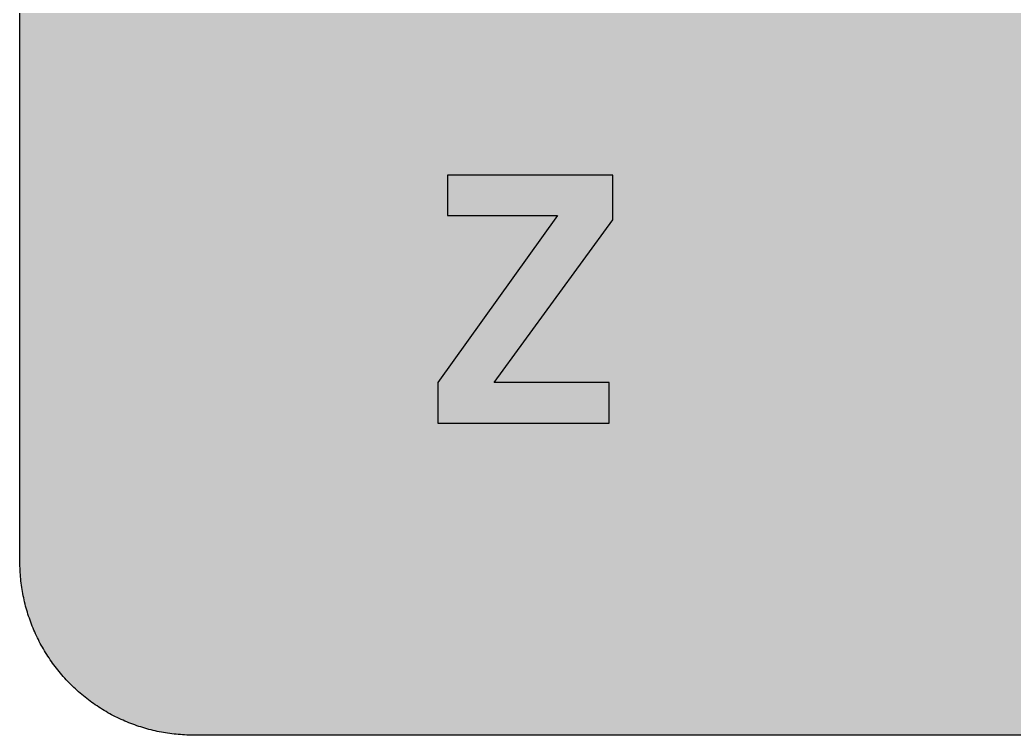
# Model space of a CAD drawing. Header units: millimetres. Extents: x 0 to 212, y 0 to 116.
# Drawn here: x 0.1 to 81, y 0.1 to 58.3 of the extents above; entities that cross this region are included whole.
import ezdxf

# ---------------------------------------------------------------- set-up
doc = ezdxf.new("R2010")
doc.units = ezdxf.units.MM

msp = doc.modelspace()

# ---------------------------------------------------------------- hatches: boundary and pattern name
for color, points in [(254, [(14.1633, 0.0536), (13.9878, 0.0533), (13.8125, 0.0559), (13.6373, 0.061), (13.462, 0.0686), (13.2893, 0.0787), (13.114, 0.0914), (12.9413, 0.1041), (12.7686, 0.1219), (12.5959, 0.1397), (12.4231, 0.16), (12.2504, 0.1829), (12.0777, 0.2057), (11.9075, 0.2337), (11.7373, 0.2616), (11.5672, 0.2921), (11.397, 0.3251), (11.2268, 0.3607), (11.0592, 0.3988), (10.8915, 0.4369), (10.7239, 0.4775), (10.5562, 0.5207), (10.3886, 0.5664), (10.2235, 0.6121), (10.0584, 0.6629), (9.8933, 0.7137), (9.7307, 0.7671), (9.5682, 0.8204), (9.4056, 0.8788), (9.2431, 0.9373), (9.083, 0.9982), (8.923, 1.0617), (8.763, 1.1252), (8.6055, 1.1938), (8.4455, 1.2624), (8.2906, 1.331), (8.1331, 1.4046), (7.9781, 1.4783), (7.8232, 1.5545), (7.6708, 1.6332), (7.5184, 1.7145), (7.366, 1.7958), (7.2161, 1.8796), (7.0663, 1.966), (6.919, 2.0523), (6.7716, 2.1438), (6.6243, 2.2352), (6.4795, 2.3266), (6.3348, 2.4232), (6.19, 2.5197), (6.0477, 2.6187), (5.908, 2.7178), (5.7683, 2.8194), (5.6286, 2.9235), (5.4915, 3.0302), (5.3543, 3.1369), (5.2197, 3.2461), (5.0851, 3.3579), (4.953, 3.4722), (4.8209, 3.5865), (4.6914, 3.7033), (4.5644, 3.8202), (4.4348, 3.9395), (4.3104, 4.0615), (4.1859, 4.1859), (4.0615, 4.3104), (3.9395, 4.4348), (3.8202, 4.5618), (3.7033, 4.6914), (3.5865, 4.8209), (3.4722, 4.953), (3.3579, 5.0851), (3.2487, 5.2197), (3.1369, 5.3543), (3.0302, 5.4915), (2.9235, 5.6286), (2.8194, 5.7683), (2.7178, 5.908), (2.6187, 6.0477), (2.5197, 6.19), (2.4232, 6.3348), (2.3266, 6.477), (2.2352, 6.6243), (2.1438, 6.7691), (2.0523, 6.919), (1.966, 7.0663), (1.8796, 7.2161), (1.7958, 7.366), (1.7145, 7.5184), (1.6332, 7.6708), (1.5545, 7.8232), (1.4783, 7.9781), (1.4046, 8.1331), (1.331, 8.2906), (1.2598, 8.4455), (1.1913, 8.603), (1.1252, 8.763), (1.0592, 8.923), (0.9982, 9.083), (0.9373, 9.2431), (0.8763, 9.4056), (0.8204, 9.5682), (0.7645, 9.7307), (0.7112, 9.8933), (0.6604, 10.0584), (0.6121, 10.2235), (0.5639, 10.3911), (0.5207, 10.5562), (0.4775, 10.7239), (0.4343, 10.8915), (0.3962, 11.0592), (0.3607, 11.2268), (0.3251, 11.397), (0.2921, 11.5672), (0.2616, 11.7373), (0.2311, 11.9075), (0.2057, 12.0802), (0.1803, 12.2504), (0.1575, 12.4231), (0.1372, 12.5959), (0.1194, 12.7686), (0.1041, 12.9413), (0.0889, 13.1166), (0.0787, 13.2893), (0.0686, 13.4645), (0.061, 13.6373), (0.0559, 13.8125), (0.0508, 13.9878), (0.0508, 14.163), (0.0522, 102.3592), (0.0508, 102.5322), (0.0559, 102.7074), (0.061, 102.8827), (0.0686, 103.058), (0.0787, 103.2307), (0.0889, 103.4059), (0.1041, 103.5787), (0.1194, 103.7514), (0.1372, 103.9241), (0.1575, 104.0968), (0.1803, 104.2695), (0.2057, 104.4423), (0.2311, 104.6124), (0.2616, 104.7826), (0.2921, 104.9528), (0.3251, 105.123), (0.3607, 105.2932), (0.3962, 105.4608), (0.4343, 105.6284), (0.4775, 105.7961), (0.5207, 105.9637), (0.5639, 106.1314), (0.6121, 106.2965), (0.6604, 106.4616), (0.7112, 106.6267), (0.7645, 106.7892), (0.8204, 106.9518), (0.8763, 107.1143), (0.9373, 107.2769), (0.9982, 107.4369), (1.0592, 107.5969), (1.1252, 107.757), (1.1913, 107.9144), (1.2598, 108.0745), (1.331, 108.2294), (1.4046, 108.3869), (1.4783, 108.5418), (1.5545, 108.6968), (1.6332, 108.8492), (1.7145, 109.0016), (1.7958, 109.154), (1.8796, 109.3038), (1.966, 109.4537), (2.0523, 109.601), (2.1438, 109.7483), (2.2352, 109.8956), (2.3266, 110.0404), (2.4232, 110.1852), (2.5197, 110.33), (2.6187, 110.4722), (2.7178, 110.6119), (2.8194, 110.7516), (2.9235, 110.8913), (3.0302, 111.0285), (3.1369, 111.1656), (3.2487, 111.3003), (3.3579, 111.4349), (3.4722, 111.567), (3.5865, 111.699), (3.7033, 111.8286), (3.8202, 111.9556), (3.9395, 112.0851), (4.0615, 112.2096), (4.1859, 112.334), (4.3104, 112.4585), (4.4348, 112.5804), (4.5644, 112.6998), (4.6914, 112.8166), (4.8209, 112.9335), (4.953, 113.0478), (5.0851, 113.1621), (5.2197, 113.2713), (5.3543, 113.3831), (5.4915, 113.4897), (5.6286, 113.5964), (5.7683, 113.7006), (5.908, 113.8022), (6.0477, 113.9012), (6.19, 114.0003), (6.3348, 114.0968), (6.4795, 114.1933), (6.6243, 114.2848), (6.7716, 114.3762), (6.919, 114.4676), (7.0663, 114.554), (7.2161, 114.6404), (7.366, 114.7242), (7.5184, 114.8055), (7.6708, 114.8867), (7.8232, 114.9655), (7.9781, 115.0417), (8.1331, 115.1153), (8.2906, 115.189), (8.4455, 115.2601), (8.6055, 115.3287), (8.763, 115.3947), (8.923, 115.4608), (9.083, 115.5217), (9.2431, 115.5827), (9.4056, 115.6437), (9.5682, 115.6995), (9.7307, 115.7554), (9.8933, 115.8088), (10.0584, 115.8596), (10.2235, 115.9078), (10.3886, 115.9561), (10.5562, 115.9993), (10.7239, 116.0424), (10.8915, 116.0856), (11.0592, 116.1237), (11.2268, 116.1593), (11.397, 116.1948), (11.5672, 116.2279), (11.7373, 116.2583), (11.9075, 116.2888), (12.0777, 116.3142), (12.2504, 116.3396), (12.4231, 116.3625), (12.5959, 116.3828), (12.7686, 116.4006), (12.9413, 116.4158), (13.114, 116.4311), (13.2893, 116.4412), (13.462, 116.4514), (13.6373, 116.459), (13.8125, 116.4641), (13.9878, 116.4692), (14.163, 116.4692), (197.6078, 116.4703), (197.7822, 116.4692), (197.9574, 116.4641), (198.1327, 116.459), (198.3054, 116.4514), (198.4807, 116.4412), (198.6534, 116.4311), (198.8287, 116.4158), (199.0014, 116.4006), (199.1741, 116.3828), (199.3468, 116.3625), (199.5195, 116.3396), (199.6897, 116.3142), (199.8624, 116.2888), (200.0326, 116.2583), (200.2028, 116.2279), (200.373, 116.1948), (200.5432, 116.1593), (200.7108, 116.1237), (200.8784, 116.0856), (201.0461, 116.0424), (201.2137, 115.9993), (201.3788, 115.9561), (201.5465, 115.9078), (201.7116, 115.8596), (201.8767, 115.8088), (202.0392, 115.7554), (202.2018, 115.6995), (202.3643, 115.6437), (202.5269, 115.5827), (202.6869, 115.5217), (202.8469, 115.4608), (203.007, 115.3947), (203.167, 115.3287), (203.3245, 115.2601), (203.4794, 115.189), (203.6369, 115.1153), (203.7918, 115.0417), (203.9468, 114.9655), (204.0992, 114.8867), (204.2516, 114.8055), (204.404, 114.7242), (204.5538, 114.6404), (204.7037, 114.554), (204.8535, 114.4676), (205.0009, 114.3762), (205.1456, 114.2848), (205.293, 114.1933), (205.4352, 114.0968), (205.58, 114.0003), (205.7222, 113.9012), (205.8619, 113.8022), (206.0016, 113.7006), (206.1413, 113.5964), (206.2785, 113.4897), (206.4156, 113.3831), (206.5503, 113.2713), (206.6849, 113.1621), (206.817, 113.0478), (206.949, 112.9335), (207.0786, 112.8166), (207.2081, 112.6998), (207.3351, 112.5804), (207.4596, 112.4585), (207.584, 112.334), (207.7085, 112.2096), (207.8304, 112.0851), (207.9498, 111.9556), (208.0666, 111.8286), (208.1835, 111.699), (208.2978, 111.567), (208.4121, 111.4349), (208.5238, 111.3003), (208.6331, 111.1656), (208.7397, 111.0285), (208.8464, 110.8913), (208.9506, 110.7516), (209.0522, 110.6119), (209.1512, 110.4722), (209.2503, 110.33), (209.3468, 110.1852), (209.4433, 110.0404), (209.5348, 109.8956), (209.6262, 109.7483), (209.7176, 109.601), (209.804, 109.4537), (209.8904, 109.3038), (209.9742, 109.154), (210.0555, 109.0016), (210.1367, 108.8492), (210.2155, 108.6968), (210.2917, 108.5418), (210.3653, 108.3869), (210.439, 108.2294), (210.5076, 108.0745), (210.5762, 107.9144), (210.6447, 107.757), (210.7082, 107.5969), (210.7717, 107.4369), (210.8327, 107.2769), (210.8911, 107.1143), (210.9495, 106.9518), (211.0029, 106.7892), (211.0562, 106.6267), (211.107, 106.4616), (211.1578, 106.2965), (211.2035, 106.1314), (211.2493, 105.9637), (211.2924, 105.7961), (211.3331, 105.6284), (211.3712, 105.4608), (211.4093, 105.2932), (211.4448, 105.123), (211.4779, 104.9528), (211.5083, 104.7826), (211.5363, 104.6124), (211.5642, 104.4423), (211.5871, 104.2695), (211.6099, 104.0968), (211.6303, 103.9241), (211.648, 103.7514), (211.6658, 103.5787), (211.6785, 103.4059), (211.6912, 103.2307), (211.7014, 103.058), (211.709, 102.8827), (211.7141, 102.7074), (211.7166, 102.5322), (211.7166, 102.3569), (211.7189, 14.1647), (211.7166, 13.9878), (211.7141, 13.8125), (211.709, 13.6373), (211.7014, 13.4645), (211.6912, 13.2893), (211.6785, 13.1166), (211.6658, 12.9413), (211.648, 12.7686), (211.6303, 12.5959), (211.6099, 12.4231), (211.5871, 12.2504), (211.5642, 12.0802), (211.5363, 11.9075), (211.5083, 11.7373), (211.4779, 11.5672), (211.4448, 11.397), (211.4093, 11.2268), (211.3712, 11.0592), (211.3331, 10.8915), (211.2924, 10.7239), (211.2493, 10.5562), (211.2035, 10.3911), (211.1578, 10.2235), (211.107, 10.0584), (211.0562, 9.8933), (211.0029, 9.7307), (210.9495, 9.5682), (210.8911, 9.4056), (210.8327, 9.2431), (210.7717, 9.083), (210.7082, 8.923), (210.6447, 8.763), (210.5762, 8.603), (210.5076, 8.4455), (210.439, 8.2906), (210.3653, 8.1331), (210.2917, 7.9781), (210.2155, 7.8232), (210.1367, 7.6708), (210.0555, 7.5184), (209.9742, 7.366), (209.8904, 7.2161), (209.804, 7.0663), (209.7176, 6.919), (209.6262, 6.7691), (209.5348, 6.6243), (209.4433, 6.477), (209.3468, 6.3348), (209.2503, 6.19), (209.1512, 6.0477), (209.0522, 5.908), (208.9506, 5.7683), (208.8464, 5.6286), (208.7397, 5.4915), (208.6331, 5.3543), (208.5238, 5.2197), (208.4121, 5.0851), (208.2978, 4.953), (208.1835, 4.8209), (208.0666, 4.6914), (207.9498, 4.5618), (207.8304, 4.4348), (207.7085, 4.3104), (207.584, 4.1859), (207.4596, 4.0615), (207.3351, 3.9395), (207.2081, 3.8202), (207.0786, 3.7033), (206.949, 3.5865), (206.817, 3.4722), (206.6849, 3.3579), (206.5503, 3.2461), (206.4156, 3.1369), (206.2785, 3.0302), (206.1413, 2.9235), (206.0016, 2.8194), (205.8619, 2.7178), (205.7222, 2.6187), (205.58, 2.5197), (205.4352, 2.4232), (205.293, 2.3266), (205.1456, 2.2352), (205.0009, 2.1438), (204.8535, 2.0523), (204.7037, 1.966), (204.5538, 1.8796), (204.404, 1.7958), (204.2516, 1.7145), (204.0992, 1.6332), (203.9468, 1.5545), (203.7918, 1.4783), (203.6369, 1.4046), (203.4794, 1.331), (203.3245, 1.2624), (203.167, 1.1938), (203.007, 1.1252), (202.8469, 1.0617), (202.6869, 0.9982), (202.5269, 0.9373), (202.3643, 0.8788), (202.2018, 0.8204), (202.0392, 0.7671), (201.8767, 0.7137), (201.7116, 0.6629), (201.5465, 0.6121), (201.3788, 0.5664), (201.2137, 0.5207), (201.0461, 0.4775), (200.8784, 0.4369), (200.7108, 0.3988), (200.5432, 0.3607), (200.373, 0.3251), (200.2028, 0.2921), (200.0326, 0.2616), (199.8624, 0.2337), (199.6897, 0.2057), (199.5195, 0.1829), (199.3468, 0.16), (199.1741, 0.1397), (199.0014, 0.1219), (198.8287, 0.1041), (198.6534, 0.0914), (198.4807, 0.0787), (198.3054, 0.0686), (198.1327, 0.061), (197.9574, 0.0559), (197.7822, 0.0533), (197.6069, 0.0533)]), (59, [(48.3182, 41.9844), (48.3182, 45.6322), (34.8534, 45.6322), (34.8534, 42.333), (43.8161, 42.333), (34.0762, 28.751), (34.0762, 25.4536), (48.0081, 25.4536), (48.0081, 28.751), (38.6553, 28.751)])]:
    msp.add_hatch(color=color).paths.add_polyline_path(points)
h = msp.add_hatch(color=59)
h.paths.add_polyline_path([(14.1633, 3.5814), (13.8887, 3.5839), (13.6169, 3.5941), (13.3477, 3.6119), (13.081, 3.6347), (12.8143, 3.6652), (12.5501, 3.7008), (12.2885, 3.7465), (12.0294, 3.7948), (11.7729, 3.8506), (11.5164, 3.9141), (11.2649, 3.9827), (11.016, 4.0564), (10.7671, 4.1351), (10.5232, 4.2215), (10.2819, 4.3129), (10.0432, 4.412), (9.8069, 4.5161), (9.5733, 4.6228), (9.3447, 4.7371), (9.1186, 4.8565), (8.8951, 4.9809), (8.6741, 5.113), (8.4582, 5.2476), (8.2448, 5.3873), (8.0366, 5.5321), (7.8308, 5.682), (7.6276, 5.8369), (7.4295, 5.9969), (7.2365, 6.1595), (7.046, 6.3297), (6.8605, 6.5024), (6.6777, 6.6802), (6.5024, 6.8605), (6.3271, 7.046), (6.1595, 7.2365), (5.9969, 7.432), (5.8369, 7.6302), (5.682, 7.8308), (5.5321, 8.0366), (5.3873, 8.2448), (5.2451, 8.4582), (5.1105, 8.6741), (4.9809, 8.8951), (4.8565, 9.1186), (4.7371, 9.3447), (4.6228, 9.5758), (4.5136, 9.8069), (4.4094, 10.0432), (4.3129, 10.2819), (4.2215, 10.5232), (4.1351, 10.7696), (4.0538, 11.016), (3.9802, 11.2649), (3.9116, 11.5189), (3.8506, 11.7729), (3.7948, 12.0294), (3.744, 12.2911), (3.7008, 12.5527), (3.6627, 12.8143), (3.6322, 13.081), (3.6093, 13.3502), (3.5916, 13.6195), (3.5814, 13.8913), (3.5789, 14.163), (3.58, 102.3592), (3.5814, 102.6312), (3.5916, 102.903), (3.6093, 103.1723), (3.6322, 103.439), (3.6627, 103.7057), (3.7008, 103.9698), (3.744, 104.2314), (3.7948, 104.4905), (3.8506, 104.7471), (3.9116, 105.0036), (3.9802, 105.2551), (4.0538, 105.504), (4.1351, 105.7529), (4.2215, 105.9967), (4.3129, 106.238), (4.4094, 106.4768), (4.5136, 106.713), (4.6228, 106.9467), (4.7371, 107.1753), (4.8565, 107.4014), (4.9809, 107.6249), (5.1105, 107.8459), (5.2451, 108.0618), (5.3873, 108.2751), (5.5321, 108.4834), (5.682, 108.6891), (5.8369, 108.8923), (5.9969, 109.0905), (6.1595, 109.2835), (6.3271, 109.474), (6.5024, 109.6594), (6.6777, 109.8423), (6.8605, 110.0176), (7.046, 110.1928), (7.2365, 110.3605), (7.4295, 110.523), (7.6276, 110.683), (7.8308, 110.838), (8.0366, 110.9878), (8.2448, 111.1326), (8.4582, 111.2749), (8.6741, 111.4095), (8.8951, 111.539), (9.1186, 111.6635), (9.3447, 111.7829), (9.5733, 111.8972), (9.8069, 112.0064), (10.0432, 112.1105), (10.2819, 112.207), (10.5232, 112.2985), (10.7671, 112.3848), (11.016, 112.4661), (11.2649, 112.5398), (11.5164, 112.6084), (11.7729, 112.6693), (12.0294, 112.7252), (12.2885, 112.776), (12.5501, 112.8192), (12.8143, 112.8573), (13.081, 112.8878), (13.3477, 112.9106), (13.6169, 112.9284), (13.8887, 112.9386), (14.163, 112.9411), (197.6078, 112.9425), (197.8787, 112.9386), (198.1505, 112.9284), (198.4197, 112.9106), (198.689, 112.8878), (198.9557, 112.8573), (199.2173, 112.8192), (199.4789, 112.776), (199.7405, 112.7252), (199.9971, 112.6693), (200.2511, 112.6084), (200.5051, 112.5398), (200.754, 112.4661), (201.0004, 112.3848), (201.2467, 112.2985), (201.488, 112.207), (201.7268, 112.1105), (201.963, 112.0064), (202.1942, 111.8972), (202.4253, 111.7829), (202.6514, 111.6635), (202.8749, 111.539), (203.0959, 111.4095), (203.3118, 111.2749), (203.5251, 111.1326), (203.7334, 110.9878), (203.9391, 110.838), (204.1398, 110.683), (204.3379, 110.523), (204.5335, 110.3605), (204.724, 110.1928), (204.9094, 110.0176), (205.0898, 109.8423), (205.2676, 109.6594), (205.4403, 109.474), (205.6105, 109.2835), (205.773, 109.0905), (205.933, 108.8923), (206.088, 108.6891), (206.2378, 108.4834), (206.3826, 108.2751), (206.5223, 108.0618), (206.6569, 107.8459), (206.789, 107.6249), (206.9135, 107.4014), (207.0329, 107.1753), (207.1472, 106.9467), (207.2538, 106.713), (207.358, 106.4768), (207.457, 106.238), (207.5485, 105.9967), (207.6348, 105.7529), (207.7136, 105.504), (207.7872, 105.2551), (207.8558, 105.0036), (207.9193, 104.7471), (207.9752, 104.4905), (208.0235, 104.2314), (208.0692, 103.9698), (208.1047, 103.7057), (208.1352, 103.439), (208.1581, 103.1723), (208.1759, 102.903), (208.186, 102.6312), (208.1911, 102.3569), (208.1911, 14.1647), (208.186, 13.8913), (208.1759, 13.6195), (208.1581, 13.3502), (208.1352, 13.081), (208.1047, 12.8143), (208.0692, 12.5527), (208.0235, 12.2911), (207.9752, 12.0294), (207.9193, 11.7729), (207.8558, 11.5189), (207.7872, 11.2649), (207.7136, 11.016), (207.6348, 10.7696), (207.5485, 10.5232), (207.457, 10.2819), (207.358, 10.0432), (207.2538, 9.8069), (207.1472, 9.5758), (207.0329, 9.3447), (206.9135, 9.1186), (206.789, 8.8951), (206.6569, 8.6741), (206.5223, 8.4582), (206.3826, 8.2448), (206.2378, 8.0366), (206.088, 7.8308), (205.933, 7.6302), (205.773, 7.432), (205.6105, 7.2365), (205.4403, 7.046), (205.2676, 6.8605), (205.0898, 6.6802), (204.9094, 6.5024), (204.724, 6.3297), (204.5335, 6.1595), (204.3379, 5.9969), (204.1398, 5.8369), (203.9391, 5.682), (203.7334, 5.5321), (203.5251, 5.3873), (203.3118, 5.2476), (203.0959, 5.113), (202.8749, 4.9809), (202.6514, 4.8565), (202.4253, 4.7371), (202.1942, 4.6228), (201.963, 4.5161), (201.7268, 4.412), (201.488, 4.3129), (201.2467, 4.2215), (201.0004, 4.1351), (200.754, 4.0564), (200.5051, 3.9827), (200.2511, 3.9141), (199.9971, 3.8506), (199.7405, 3.7948), (199.4789, 3.7465), (199.2173, 3.7008), (198.9557, 3.6652), (198.689, 3.6347), (198.4197, 3.6119), (198.1505, 3.5941), (197.8787, 3.5839), (197.6069, 3.5789)])
h.paths.add_polyline_path([(14.1633, 8.8731), (14.0259, 8.8748), (13.8887, 8.8798), (13.7541, 8.8875), (13.622, 8.9002), (13.4874, 8.9154), (13.3553, 8.9332), (13.2258, 8.9535), (13.0962, 8.9789), (12.9667, 9.0068), (12.8397, 9.0373), (12.7127, 9.0729), (12.5882, 9.1084), (12.4663, 9.1491), (12.3419, 9.1923), (12.2225, 9.238), (12.1031, 9.2888), (11.9837, 9.3396), (11.8694, 9.3929), (11.7526, 9.4513), (11.6408, 9.5098), (11.5291, 9.5733), (11.4198, 9.6368), (11.3106, 9.7053), (11.2039, 9.7765), (11.0998, 9.8476), (10.9957, 9.9238), (10.8966, 10), (10.7975, 10.0787), (10.6985, 10.1625), (10.6045, 10.2464), (10.5105, 10.3327), (10.4216, 10.4216), (10.3327, 10.5131), (10.2464, 10.6045), (10.16, 10.701), (10.0787, 10.7975), (10, 10.8966), (9.9212, 10.9982), (9.8476, 11.0998), (9.7739, 11.2039), (9.7053, 11.3106), (9.6368, 11.4198), (9.5707, 11.5291), (9.5098, 11.6408), (9.4488, 11.7551), (9.3929, 11.8694), (9.337, 11.9863), (9.2862, 12.1031), (9.238, 12.2225), (9.1923, 12.3444), (9.1491, 12.4663), (9.1084, 12.5908), (9.0703, 12.7152), (9.0373, 12.8397), (9.0068, 12.9692), (8.9789, 13.0962), (8.9535, 13.2258), (8.9306, 13.3579), (8.9129, 13.4899), (8.8976, 13.622), (8.8849, 13.7566), (8.8773, 13.8913), (8.8722, 14.0259), (8.8697, 14.163), (8.8717, 102.3592), (8.8722, 102.4941), (8.8773, 102.6312), (8.8849, 102.7659), (8.8976, 102.8979), (8.9129, 103.0326), (8.9306, 103.1646), (8.9535, 103.2942), (8.9789, 103.4237), (9.0068, 103.5533), (9.0373, 103.6803), (9.0703, 103.8073), (9.1084, 103.9317), (9.1491, 104.0536), (9.1923, 104.1781), (9.238, 104.2975), (9.2862, 104.4169), (9.337, 104.5362), (9.3929, 104.6505), (9.4488, 104.7674), (9.5098, 104.8791), (9.5707, 104.9909), (9.6368, 105.1001), (9.7053, 105.2093), (9.7739, 105.316), (9.8476, 105.4202), (9.9212, 105.5243), (10, 105.6234), (10.0787, 105.7224), (10.16, 105.8215), (10.2464, 105.9155), (10.3327, 106.0094), (10.4216, 106.0983), (10.5105, 106.1872), (10.6045, 106.2736), (10.6985, 106.36), (10.7975, 106.4412), (10.8966, 106.52), (10.9957, 106.5987), (11.0998, 106.6724), (11.2039, 106.746), (11.3106, 106.8146), (11.4198, 106.8832), (11.5291, 106.9492), (11.6408, 107.0102), (11.7526, 107.0712), (11.8694, 107.127), (11.9837, 107.1829), (12.1031, 107.2337), (12.2225, 107.282), (12.3419, 107.3277), (12.4663, 107.3709), (12.5882, 107.4115), (12.7127, 107.4496), (12.8397, 107.4826), (12.9667, 107.5131), (13.0962, 107.5411), (13.2258, 107.5665), (13.3553, 107.5893), (13.4874, 107.6071), (13.622, 107.6223), (13.7541, 107.635), (13.8887, 107.6427), (14.0259, 107.6477), (14.163, 107.6503), (197.6078, 107.6508), (197.7441, 107.6477), (197.8787, 107.6427), (198.0133, 107.635), (198.1479, 107.6223), (198.28, 107.6071), (198.4121, 107.5893), (198.5442, 107.5665), (198.6737, 107.5411), (198.8007, 107.5131), (198.9303, 107.4826), (199.0547, 107.4496), (199.1792, 107.4115), (199.3036, 107.3709), (199.4256, 107.3277), (199.5475, 107.282), (199.6669, 107.2337), (199.7837, 107.1829), (199.9005, 107.127), (200.0148, 107.0712), (200.1291, 107.0102), (200.2409, 106.9492), (200.3501, 106.8832), (200.4593, 106.8146), (200.566, 106.746), (200.6702, 106.6724), (200.7718, 106.5987), (200.8734, 106.52), (200.9724, 106.4412), (201.0689, 106.36), (201.1655, 106.2736), (201.2569, 106.1872), (201.3483, 106.0983), (201.4372, 106.0094), (201.5236, 105.9155), (201.6074, 105.8215), (201.6912, 105.7224), (201.77, 105.6234), (201.8462, 105.5243), (201.9224, 105.4202), (201.9935, 105.316), (202.0646, 105.2093), (202.1332, 105.1001), (202.1967, 104.9909), (202.2602, 104.8791), (202.3186, 104.7674), (202.377, 104.6505), (202.4304, 104.5362), (202.4812, 104.4169), (202.532, 104.2975), (202.5777, 104.1781), (202.6209, 104.0536), (202.6615, 103.9317), (202.6971, 103.8073), (202.7326, 103.6803), (202.7631, 103.5533), (202.7911, 103.4237), (202.8165, 103.2942), (202.8368, 103.1646), (202.8546, 103.0326), (202.8698, 102.8979), (202.8825, 102.7659), (202.8901, 102.6312), (202.8952, 102.4941), (202.8977, 102.3569), (202.8994, 14.1647), (202.8952, 14.0259), (202.8901, 13.8913), (202.8825, 13.7566), (202.8698, 13.622), (202.8546, 13.4899), (202.8368, 13.3579), (202.8165, 13.2258), (202.7911, 13.0962), (202.7631, 12.9692), (202.7326, 12.8397), (202.6971, 12.7152), (202.6615, 12.5908), (202.6209, 12.4663), (202.5777, 12.3444), (202.532, 12.2225), (202.4812, 12.1031), (202.4304, 11.9863), (202.377, 11.8694), (202.3186, 11.7551), (202.2602, 11.6408), (202.1967, 11.5291), (202.1332, 11.4198), (202.0646, 11.3106), (201.9935, 11.2039), (201.9224, 11.0998), (201.8462, 10.9982), (201.77, 10.8966), (201.6912, 10.7975), (201.6074, 10.701), (201.5236, 10.6045), (201.4372, 10.5131), (201.3483, 10.4216), (201.2569, 10.3327), (201.1655, 10.2464), (201.0689, 10.1625), (200.9724, 10.0787), (200.8734, 10), (200.7718, 9.9238), (200.6702, 9.8476), (200.566, 9.7765), (200.4593, 9.7053), (200.3501, 9.6368), (200.2409, 9.5733), (200.1291, 9.5098), (200.0148, 9.4513), (199.9005, 9.3929), (199.7837, 9.3396), (199.6669, 9.2888), (199.5475, 9.238), (199.4256, 9.1923), (199.3036, 9.1491), (199.1792, 9.1084), (199.0547, 9.0729), (198.9303, 9.0373), (198.8007, 9.0068), (198.6737, 8.9789), (198.5442, 8.9535), (198.4121, 8.9332), (198.28, 8.9154), (198.1479, 8.9002), (198.0133, 8.8875), (197.8787, 8.8798), (197.7441, 8.8748), (197.6069, 8.8722)], flags=16)
h = msp.add_hatch(color=59)
h.paths.add_polyline_path([(67.4109, 25.4536), (67.6822, 26.695), (67.7291, 26.6471), (67.7799, 26.6014), (67.8307, 26.5532), (67.8815, 26.51), (67.9323, 26.4643), (67.9831, 26.4211), (68.0339, 26.3779), (68.0872, 26.3347), (68.1406, 26.2915), (68.1914, 26.2509), (68.2473, 26.2077), (68.3006, 26.1671), (68.3539, 26.129), (68.4098, 26.0883), (68.4657, 26.0502), (68.5216, 26.0121), (68.5775, 25.9766), (68.6333, 25.9385), (68.6918, 25.9029), (68.7476, 25.8674), (68.8061, 25.8343), (68.8645, 25.7988), (68.9254, 25.7658), (68.9839, 25.7353), (69.0448, 25.7023), (69.1058, 25.6718), (69.1667, 25.6413), (69.2277, 25.6108), (69.2912, 25.5829), (69.3522, 25.5549), (69.4157, 25.527), (69.4817, 25.4991), (69.5452, 25.4737), (69.6087, 25.4483), (69.6747, 25.4254), (69.7408, 25.4), (69.8068, 25.3771), (69.8754, 25.3543), (69.944, 25.334), (70.01, 25.3136), (70.0811, 25.2933), (70.1497, 25.273), (70.2208, 25.2552), (70.2894, 25.2374), (70.3605, 25.2222), (70.4342, 25.2044), (70.5053, 25.1917), (70.579, 25.1765), (70.6526, 25.1638), (70.7263, 25.1511), (70.8025, 25.1384), (70.8762, 25.1282), (70.9524, 25.1181), (71.0286, 25.1079), (71.1073, 25.1003), (71.186, 25.0927), (71.2648, 25.085), (71.3435, 25.08), (71.4223, 25.0749), (71.5035, 25.0698), (71.5848, 25.0673), (71.6661, 25.0647), (71.7499, 25.0647), (71.8337, 25.0647), (72.0954, 25.0673), (72.3519, 25.0749), (72.6059, 25.0876), (72.8548, 25.1079), (73.1012, 25.1333), (73.3425, 25.1638), (73.5787, 25.1993), (73.8124, 25.24), (74.041, 25.2857), (74.2645, 25.339), (74.4855, 25.3975), (74.7039, 25.461), (74.9148, 25.5295), (75.123, 25.6032), (75.3288, 25.6845), (75.5294, 25.7683), (75.725, 25.8597), (75.9155, 25.9563), (76.1035, 26.0579), (76.2889, 26.1671), (76.4692, 26.2788), (76.6445, 26.3982), (76.8147, 26.5227), (76.9823, 26.6522), (77.1449, 26.7868), (77.3049, 26.9265), (77.4598, 27.0739), (77.6097, 27.2263), (77.757, 27.3812), (77.8993, 27.5438), (78.039, 27.7139), (78.1736, 27.8867), (78.3031, 28.067), (78.4301, 28.2499), (78.552, 28.4404), (78.6689, 28.636), (78.7832, 28.8392), (78.8924, 29.0449), (78.9991, 29.2583), (79.1007, 29.4742), (79.1972, 29.6977), (79.2912, 29.9263), (79.3801, 30.1625), (79.4639, 30.4013), (79.5452, 30.6476), (79.6214, 30.8966), (79.6925, 31.1531), (79.7611, 31.4147), (79.8271, 31.684), (79.8855, 31.9557), (79.9414, 32.2351), (79.9948, 32.5171), (80.043, 32.8066), (80.0862, 33.1038), (80.1243, 33.4035), (80.1599, 33.7083), (80.1903, 34.0208), (80.2183, 34.3383), (80.2411, 34.6608), (80.2589, 34.9885), (80.2742, 35.3212), (80.2843, 35.6616), (80.2894, 36.0045), (80.2919, 36.355), (80.2919, 36.7005), (80.2843, 37.0383), (80.2742, 37.3685), (80.2615, 37.6911), (80.2437, 38.006), (80.2234, 38.3159), (80.198, 38.6156), (80.1675, 38.9103), (80.1345, 39.1973), (80.0989, 39.4767), (80.0583, 39.7485), (80.0151, 40.0126), (79.9694, 40.2717), (79.9186, 40.5257), (79.8627, 40.7695), (79.8068, 41.0083), (79.7458, 41.2394), (79.6798, 41.4655), (79.6112, 41.6865), (79.5401, 41.8973), (79.4664, 42.1056), (79.3877, 42.3037), (79.3064, 42.4993), (79.2226, 42.6872), (79.1337, 42.8701), (79.0448, 43.0454), (78.9508, 43.2156), (78.8543, 43.3807), (78.7527, 43.5381), (78.6511, 43.6905), (78.5444, 43.8379), (78.4352, 43.9801), (78.3234, 44.1173), (78.2091, 44.2493), (78.0898, 44.3738), (77.9704, 44.4932), (77.8459, 44.61), (77.7215, 44.7192), (77.5919, 44.8259), (77.4598, 44.925), (77.3252, 45.0215), (77.1881, 45.1104), (77.0484, 45.1968), (76.9087, 45.278), (76.7639, 45.3542), (76.6166, 45.4254), (76.4667, 45.4939), (76.3143, 45.5549), (76.1594, 45.6133), (76.0044, 45.6692), (75.8444, 45.72), (75.6818, 45.7657), (75.5193, 45.8064), (75.3542, 45.8445), (75.1865, 45.8775), (75.0164, 45.908), (74.8436, 45.9334), (74.6684, 45.9562), (74.4906, 45.9765), (74.3128, 45.9918), (74.1324, 46.0019), (73.9496, 46.0121), (73.7667, 46.0172), (73.5787, 46.0172), (73.4568, 46.0172), (73.3349, 46.0146), (73.2155, 46.0096), (73.0961, 46.0045), (72.9793, 45.9969), (72.865, 45.9892), (72.7507, 45.9791), (72.6389, 45.9664), (72.5272, 45.9537), (72.4179, 45.9384), (72.3087, 45.9232), (72.202, 45.9054), (72.0979, 45.8851), (71.9938, 45.8648), (71.8896, 45.8419), (71.7906, 45.8191), (71.689, 45.7937), (71.5924, 45.7683), (71.4959, 45.7403), (71.3994, 45.7124), (71.3054, 45.6819), (71.2114, 45.6514), (71.12, 45.6184), (71.0311, 45.5854), (70.9422, 45.5498), (70.8533, 45.5143), (70.7669, 45.4762), (70.6806, 45.4381), (70.5968, 45.3974), (70.5155, 45.3568), (70.4342, 45.3136), (70.3529, 45.2704), (70.2742, 45.2272), (70.198, 45.1815), (70.1192, 45.1358), (70.0456, 45.0875), (69.9719, 45.0393), (69.8983, 44.991), (69.8271, 44.9402), (69.756, 44.8894), (69.6849, 44.8361), (69.6163, 44.7853), (69.5503, 44.7294), (69.4842, 44.6761), (69.4182, 44.6202), (69.3547, 44.5618), (69.2912, 44.5059), (69.2302, 44.4475), (69.1693, 44.389), (69.1109, 44.3281), (69.0524, 44.2671), (68.994, 44.2062), (68.9381, 44.1452), (68.8823, 44.0817), (68.8264, 44.0182), (68.773, 43.9547), (68.7197, 43.8887), (68.6689, 43.8226), (68.6181, 43.7566), (68.5698, 43.6905), (68.5216, 43.6245), (68.4733, 43.5559), (68.4251, 43.4873), (68.3793, 43.4188), (68.381, 52.6175), (64.4218, 52.6175), (64.4218, 25.4536)])
edge = h.paths.add_edge_path(flags=16)
edge.add_line((72.3773, 42.8773), (72.5119, 42.8752))
edge.add_line((72.5119, 42.8752), (72.644, 42.8701))
edge.add_line((72.644, 42.8701), (72.7735, 42.8625))
edge.add_line((72.7735, 42.8625), (72.898, 42.8523))
edge.add_line((72.898, 42.8523), (73.0225, 42.8396))
edge.add_line((73.0225, 42.8396), (73.1444, 42.8244))
edge.add_line((73.1444, 42.8244), (73.2638, 42.8066))
edge.add_line((73.2638, 42.8066), (73.3781, 42.7838))
edge.add_line((73.3781, 42.7838), (73.4924, 42.7609))
edge.add_line((73.4924, 42.7609), (73.6016, 42.733))
edge.add_line((73.6016, 42.733), (73.7108, 42.7025))
edge.add_line((73.7108, 42.7025), (73.8149, 42.6669))
edge.add_line((73.8149, 42.6669), (73.9165, 42.6314))
edge.add_line((73.9165, 42.6314), (74.0181, 42.5907))
edge.add_line((74.0181, 42.5907), (74.1147, 42.5475))
edge.add_line((74.1147, 42.5475), (74.2112, 42.5018))
edge.add_line((74.2112, 42.5018), (74.3026, 42.451))
edge.add_line((74.3026, 42.451), (74.3941, 42.3977))
edge.add_line((74.3941, 42.3977), (74.4804, 42.3418))
edge.add_line((74.4804, 42.3418), (74.5668, 42.2834))
edge.add_line((74.5668, 42.2834), (74.6481, 42.2199))
edge.add_line((74.6481, 42.2199), (74.7293, 42.1538))
edge.add_line((74.7293, 42.1538), (74.8081, 42.0827))
edge.add_line((74.8081, 42.0827), (74.8817, 42.0116))
edge.add_line((74.8817, 42.0116), (74.9554, 41.9329))
edge.add_line((74.9554, 41.9329), (75.0265, 41.8541))
edge.add_line((75.0265, 41.8541), (75.0976, 41.7703))
edge.add_line((75.0976, 41.7703), (75.1637, 41.6839))
edge.add_line((75.1637, 41.6839), (75.2272, 41.5925))
edge.add_line((75.2272, 41.5925), (75.2907, 41.4985))
edge.add_line((75.2907, 41.4985), (75.3491, 41.402))
edge.add_line((75.3491, 41.402), (75.4075, 41.3004))
edge.add_line((75.4075, 41.3004), (75.4634, 41.1937))
edge.add_line((75.4634, 41.1937), (75.5167, 41.0845))
edge.add_line((75.5167, 41.0845), (75.5675, 40.9727))
edge.add_line((75.5675, 40.9727), (75.6183, 40.8559))
edge.add_line((75.6183, 40.8559), (75.6666, 40.7365))
edge.add_line((75.6666, 40.7365), (75.7123, 40.6121))
edge.add_line((75.7123, 40.6121), (75.7555, 40.4851))
edge.add_line((75.7555, 40.4851), (75.7961, 40.353))
edge.add_line((75.7961, 40.353), (75.8368, 40.2184))
edge.add_line((75.8368, 40.2184), (75.8723, 40.0787))
edge.add_line((75.8723, 40.0787), (75.9079, 39.9364))
edge.add_line((75.9079, 39.9364), (75.9435, 39.7891))
edge.add_line((75.9435, 39.7891), (75.9739, 39.6367))
edge.add_line((75.9739, 39.6367), (76.0044, 39.4818))
edge.add_line((76.0044, 39.4818), (76.0324, 39.3217))
edge.add_line((76.0324, 39.3217), (76.0603, 39.1592))
edge.add_line((76.0603, 39.1592), (76.0832, 38.9915))
edge.add_line((76.0832, 38.9915), (76.106, 38.8214))
edge.add_line((76.106, 38.8214), (76.1289, 38.6436))
edge.add_line((76.1289, 38.6436), (76.1467, 38.4658))
edge.add_line((76.1467, 38.4658), (76.1644, 38.2803))
edge.add_line((76.1644, 38.2803), (76.1822, 38.0924))
edge.add_line((76.1822, 38.0924), (76.1975, 37.8993))
edge.add_line((76.1975, 37.8993), (76.2102, 37.7012))
edge.add_line((76.2102, 37.7012), (76.2203, 37.5006))
edge.add_line((76.2203, 37.5006), (76.2305, 37.2948))
edge.add_line((76.2305, 37.2948), (76.2381, 37.084))
edge.add_line((76.2381, 37.084), (76.2457, 36.8706))
edge.add_line((76.2457, 36.8706), (76.2508, 36.6522))
edge.add_line((76.2508, 36.6522), (76.2533, 36.4287))
edge.add_line((76.2533, 36.4287), (76.2559, 36.2001))
edge.add_line((76.2559, 36.2001), (76.2559, 35.9689))
edge.add_line((76.2559, 35.9689), (76.2559, 35.6972))
edge.add_line((76.2559, 35.6972), (76.2533, 35.4305))
edge.add_line((76.2533, 35.4305), (76.2483, 35.1688))
edge.add_line((76.2483, 35.1688), (76.2406, 34.9148))
edge.add_line((76.2406, 34.9148), (76.2305, 34.6659))
edge.add_line((76.2305, 34.6659), (76.2203, 34.4221))
edge.add_line((76.2203, 34.4221), (76.2076, 34.1859))
edge.add_line((76.2076, 34.1859), (76.1924, 33.9522))
edge.add_line((76.1924, 33.9522), (76.1746, 33.7261))
edge.add_line((76.1746, 33.7261), (76.1543, 33.5026))
edge.add_line((76.1543, 33.5026), (76.1314, 33.2867))
edge.add_line((76.1314, 33.2867), (76.1086, 33.0759))
edge.add_line((76.1086, 33.0759), (76.0806, 32.8701))
edge.add_line((76.0806, 32.8701), (76.0527, 32.6695))
edge.add_line((76.0527, 32.6695), (76.0222, 32.4739))
edge.add_line((76.0222, 32.4739), (75.9892, 32.2834))
edge.add_line((75.9892, 32.2834), (75.9536, 32.098))
edge.add_line((75.9536, 32.098), (75.9155, 31.9176))
edge.add_line((75.9155, 31.9176), (75.8749, 31.7424))
edge.add_line((75.8749, 31.7424), (75.8317, 31.5722))
edge.add_line((75.8317, 31.5722), (75.786, 31.4071))
edge.add_line((75.786, 31.4071), (75.7403, 31.2445))
edge.add_line((75.7403, 31.2445), (75.6895, 31.0896))
edge.add_line((75.6895, 31.0896), (75.6361, 30.9372))
edge.add_line((75.6361, 30.9372), (75.5828, 30.7899))
edge.add_line((75.5828, 30.7899), (75.5244, 30.6476))
edge.add_line((75.5244, 30.6476), (75.4634, 30.5105))
edge.add_line((75.4634, 30.5105), (75.4024, 30.3784))
edge.add_line((75.4024, 30.3784), (75.3364, 30.2489))
edge.add_line((75.3364, 30.2489), (75.2704, 30.1244))
edge.add_line((75.2704, 30.1244), (75.1992, 30.005))
edge.add_line((75.1992, 30.005), (75.1256, 29.8907))
edge.add_line((75.1256, 29.8907), (75.0519, 29.779))
edge.add_line((75.0519, 29.779), (74.9732, 29.6723))
edge.add_line((74.9732, 29.6723), (74.8919, 29.5707))
edge.add_line((74.8919, 29.5707), (74.8081, 29.4716))
edge.add_line((74.8081, 29.4716), (74.7217, 29.3776))
edge.add_line((74.7217, 29.3776), (74.6328, 29.2862))
edge.add_line((74.6328, 29.2862), (74.5414, 29.1998))
edge.add_line((74.5414, 29.1998), (74.4474, 29.1186))
edge.add_line((74.4474, 29.1186), (74.3509, 29.0398))
edge.add_line((74.3509, 29.0398), (74.2493, 28.9636))
edge.add_line((74.2493, 28.9636), (74.1477, 28.8925))
edge.add_line((74.1477, 28.8925), (74.041, 28.8265))
edge.add_line((74.041, 28.8265), (73.9318, 28.763))
edge.add_line((73.9318, 28.763), (73.82, 28.7045))
edge.add_line((73.82, 28.7045), (73.7057, 28.6487))
edge.add_line((73.7057, 28.6487), (73.5889, 28.5953))
edge.add_line((73.5889, 28.5953), (73.467, 28.5471))
edge.add_line((73.467, 28.5471), (73.345, 28.5013))
edge.add_line((73.345, 28.5013), (73.218, 28.4607))
edge.add_line((73.218, 28.4607), (73.0885, 28.4201))
edge.add_line((73.0885, 28.4201), (72.9564, 28.387))
edge.add_line((72.9564, 28.387), (72.8193, 28.354))
edge.add_line((72.8193, 28.354), (72.6821, 28.3261))
edge.add_line((72.6821, 28.3261), (72.5399, 28.3007))
edge.add_line((72.5399, 28.3007), (72.3951, 28.2778))
edge.add_line((72.3951, 28.2778), (72.2478, 28.2575))
edge.add_line((72.2478, 28.2575), (72.0954, 28.2423))
edge.add_line((72.0954, 28.2423), (71.9404, 28.2296))
edge.add_line((71.9404, 28.2296), (71.7829, 28.2194))
edge.add_line((71.7829, 28.2194), (71.6229, 28.2118))
edge.add_line((71.6229, 28.2118), (71.4578, 28.2092))
edge.add_line((71.4578, 28.2092), (71.2902, 28.2067))
edge.add_line((71.2902, 28.2067), (71.2368, 28.2067))
edge.add_line((71.2368, 28.2067), (71.181, 28.2067))
edge.add_line((71.181, 28.2067), (71.1276, 28.2092))
edge.add_line((71.1276, 28.2092), (71.0743, 28.2092))
edge.add_line((71.0743, 28.2092), (71.0209, 28.2118))
edge.add_line((71.0209, 28.2118), (70.9676, 28.2143))
edge.add_line((70.9676, 28.2143), (70.9143, 28.2169))
edge.add_line((70.9143, 28.2169), (70.8635, 28.2219))
edge.add_line((70.8635, 28.2219), (70.8101, 28.2245))
edge.add_line((70.8101, 28.2245), (70.7593, 28.2296))
edge.add_line((70.7593, 28.2296), (70.706, 28.2346))
edge.add_line((70.706, 28.2346), (70.6552, 28.2397))
edge.add_line((70.6552, 28.2397), (70.6044, 28.2448))
edge.add_line((70.6044, 28.2448), (70.5536, 28.2499))
edge.add_line((70.5536, 28.2499), (70.5028, 28.2575))
edge.add_line((70.5028, 28.2575), (70.452, 28.2626))
edge.add_line((70.452, 28.2626), (70.4037, 28.2702))
edge.add_line((70.4037, 28.2702), (70.3529, 28.2778))
edge.add_line((70.3529, 28.2778), (70.3047, 28.288))
edge.add_line((70.3047, 28.288), (70.2564, 28.2956))
edge.add_line((70.2564, 28.2956), (70.2056, 28.3032))
edge.add_line((70.2056, 28.3032), (70.1573, 28.3134))
edge.add_line((70.1573, 28.3134), (70.1091, 28.3235))
edge.add_line((70.1091, 28.3235), (70.0634, 28.3337))
edge.add_line((70.0634, 28.3337), (70.0151, 28.3439))
edge.add_line((70.0151, 28.3439), (69.9668, 28.354))
edge.add_line((69.9668, 28.354), (69.9211, 28.3667))
edge.add_line((69.9211, 28.3667), (69.8729, 28.3794))
edge.add_line((69.8729, 28.3794), (69.8271, 28.3896))
edge.add_line((69.8271, 28.3896), (69.7814, 28.4023))
edge.add_line((69.7814, 28.4023), (69.7357, 28.4175))
edge.add_line((69.7357, 28.4175), (69.69, 28.4302))
edge.add_line((69.69, 28.4302), (69.6443, 28.4429))
edge.add_line((69.6443, 28.4429), (69.5985, 28.4582))
edge.add_line((69.5985, 28.4582), (69.5528, 28.4734))
edge.add_line((69.5528, 28.4734), (69.5096, 28.4886))
edge.add_line((69.5096, 28.4886), (69.4665, 28.5039))
edge.add_line((69.4665, 28.5039), (69.4207, 28.5191))
edge.add_line((69.4207, 28.5191), (69.3776, 28.5344))
edge.add_line((69.3776, 28.5344), (69.3344, 28.5521))
edge.add_line((69.3344, 28.5521), (69.2912, 28.5674))
edge.add_line((69.2912, 28.5674), (69.248, 28.5852))
edge.add_line((69.248, 28.5852), (69.2074, 28.6029))
edge.add_line((69.2074, 28.6029), (69.1642, 28.6207))
edge.add_line((69.1642, 28.6207), (69.121, 28.641))
edge.add_line((69.121, 28.641), (69.0804, 28.6588))
edge.add_line((69.0804, 28.6588), (69.0397, 28.6791))
edge.add_line((69.0397, 28.6791), (68.9991, 28.6969))
edge.add_line((68.9991, 28.6969), (68.9585, 28.7172))
edge.add_line((68.9585, 28.7172), (68.9178, 28.7376))
edge.add_line((68.9178, 28.7376), (68.8772, 28.7579))
edge.add_line((68.8772, 28.7579), (68.8365, 28.7807))
edge.add_line((68.8365, 28.7807), (68.7959, 28.8011))
edge.add_line((68.7959, 28.8011), (68.7578, 28.8239))
edge.add_line((68.7578, 28.8239), (68.7197, 28.8442))
edge.add_line((68.7197, 28.8442), (68.6791, 28.8671))
edge.add_line((68.6791, 28.8671), (68.641, 28.89))
edge.add_line((68.641, 28.89), (68.6029, 28.9128))
edge.add_line((68.6029, 28.9128), (68.5648, 28.9357))
edge.add_line((68.5648, 28.9357), (68.5267, 28.9611))
edge.add_line((68.5267, 28.9611), (68.4911, 28.9839))
edge.add_line((68.4911, 28.9839), (68.453, 29.0093))
edge.add_line((68.453, 29.0093), (68.4174, 29.0347))
edge.add_line((68.4174, 29.0347), (68.3793, 29.0601))
edge.add_line((68.3793, 29.0601), (68.381, 38.9968))
edge.add_line((68.381, 38.9968), (68.3819, 39.0754))
edge.add_line((68.3819, 39.0754), (68.3844, 39.1566))
edge.add_line((68.3844, 39.1566), (68.387, 39.2379))
edge.add_line((68.387, 39.2379), (68.3946, 39.3192))
edge.add_line((68.3946, 39.3192), (68.4022, 39.403))
edge.add_line((68.4022, 39.403), (68.4124, 39.4843))
edge.add_line((68.4124, 39.4843), (68.4225, 39.5681))
edge.add_line((68.4225, 39.5681), (68.4378, 39.6519))
edge.add_line((68.4378, 39.6519), (68.453, 39.7358))
edge.add_line((68.453, 39.7358), (68.4682, 39.8196))
edge.add_line((68.4682, 39.8196), (68.4886, 39.9034))
edge.add_line((68.4886, 39.9034), (68.5089, 39.9872))
edge.add_line((68.5089, 39.9872), (68.5317, 40.071))
edge.add_line((68.5317, 40.071), (68.5571, 40.1549))
edge.add_line((68.5571, 40.1549), (68.5825, 40.2387))
edge.add_line((68.5825, 40.2387), (68.6105, 40.3225))
edge.add_line((68.6105, 40.3225), (68.641, 40.4038))
edge.add_line((68.641, 40.4038), (68.674, 40.4876))
edge.add_line((68.674, 40.4876), (68.707, 40.5689))
edge.add_line((68.707, 40.5689), (68.7451, 40.6527))
edge.add_line((68.7451, 40.6527), (68.7832, 40.734))
edge.add_line((68.7832, 40.734), (68.8213, 40.8127))
edge.add_line((68.8213, 40.8127), (68.8645, 40.894))
edge.add_line((68.8645, 40.894), (68.9077, 40.9727))
edge.add_line((68.9077, 40.9727), (68.9534, 41.0515))
edge.add_line((68.9534, 41.0515), (69.0016, 41.1302))
edge.add_line((69.0016, 41.1302), (69.0499, 41.2064))
edge.add_line((69.0499, 41.2064), (69.1032, 41.2826))
edge.add_line((69.1032, 41.2826), (69.1566, 41.3563))
edge.add_line((69.1566, 41.3563), (69.2125, 41.4299))
edge.add_line((69.2125, 41.4299), (69.2709, 41.5036))
edge.add_line((69.2709, 41.5036), (69.3293, 41.5747))
edge.add_line((69.3293, 41.5747), (69.3928, 41.6458))
edge.add_line((69.3928, 41.6458), (69.4563, 41.7144))
edge.add_line((69.4563, 41.7144), (69.5223, 41.783))
edge.add_line((69.5223, 41.783), (69.5909, 41.849))
edge.add_line((69.5909, 41.849), (69.662, 41.9125))
edge.add_line((69.662, 41.9125), (69.7332, 41.976))
edge.add_line((69.7332, 41.976), (69.8068, 42.037))
edge.add_line((69.8068, 42.037), (69.883, 42.098))
edge.add_line((69.883, 42.098), (69.9618, 42.1564))
edge.add_line((69.9618, 42.1564), (70.043, 42.2123))
edge.add_line((70.043, 42.2123), (70.1269, 42.2681))
edge.add_line((70.1269, 42.2681), (70.2107, 42.3189))
edge.add_line((70.2107, 42.3189), (70.2996, 42.3697))
edge.add_line((70.2996, 42.3697), (70.3885, 42.418))
edge.add_line((70.3885, 42.418), (70.4799, 42.4663))
edge.add_line((70.4799, 42.4663), (70.5739, 42.5094))
edge.add_line((70.5739, 42.5094), (70.6679, 42.5526))
edge.add_line((70.6679, 42.5526), (70.7669, 42.5907))
edge.add_line((70.7669, 42.5907), (70.8685, 42.6288))
edge.add_line((70.8685, 42.6288), (70.9701, 42.6644))
edge.add_line((70.9701, 42.6644), (71.0743, 42.6974))
edge.add_line((71.0743, 42.6974), (71.181, 42.7279))
edge.add_line((71.181, 42.7279), (71.2902, 42.7533))
edge.add_line((71.2902, 42.7533), (71.4019, 42.7787))
edge.add_line((71.4019, 42.7787), (71.5162, 42.8015))
edge.add_line((71.5162, 42.8015), (71.6331, 42.8219))
edge.add_line((71.6331, 42.8219), (71.7499, 42.8371))
edge.add_line((71.7499, 42.8371), (71.8718, 42.8523))
edge.add_line((71.8718, 42.8523), (71.9938, 42.8625))
edge.add_line((71.9938, 42.8625), (72.1182, 42.8701))
edge.add_line((72.1182, 42.8701), (72.2452, 42.8752))
edge.add_line((72.2452, 42.8752), (72.3773, 42.8752))

# ---------------------------------------------------------------- linework, layer by layer
at = {"color": 254}
for points in [[(14.1633, 0.0536), (13.9878, 0.0533), (13.8125, 0.0559), (13.6373, 0.061), (13.462, 0.0686), (13.2893, 0.0787), (13.114, 0.0914), (12.9413, 0.1041), (12.7686, 0.1219), (12.5959, 0.1397), (12.4231, 0.16), (12.2504, 0.1829), (12.0777, 0.2057), (11.9075, 0.2337), (11.7373, 0.2616), (11.5672, 0.2921), (11.397, 0.3251), (11.2268, 0.3607), (11.0592, 0.3988), (10.8915, 0.4369), (10.7239, 0.4775), (10.5562, 0.5207), (10.3886, 0.5664), (10.2235, 0.6121), (10.0584, 0.6629), (9.8933, 0.7137), (9.7307, 0.7671), (9.5682, 0.8204), (9.4056, 0.8788), (9.2431, 0.9373), (9.083, 0.9982), (8.923, 1.0617), (8.763, 1.1252), (8.6055, 1.1938), (8.4455, 1.2624), (8.2906, 1.331), (8.1331, 1.4046), (7.9781, 1.4783), (7.8232, 1.5545), (7.6708, 1.6332), (7.5184, 1.7145), (7.366, 1.7958), (7.2161, 1.8796), (7.0663, 1.966), (6.919, 2.0523), (6.7716, 2.1438), (6.6243, 2.2352), (6.4795, 2.3266), (6.3348, 2.4232), (6.19, 2.5197), (6.0477, 2.6187), (5.908, 2.7178), (5.7683, 2.8194), (5.6286, 2.9235), (5.4915, 3.0302), (5.3543, 3.1369), (5.2197, 3.2461), (5.0851, 3.3579), (4.953, 3.4722), (4.8209, 3.5865), (4.6914, 3.7033), (4.5644, 3.8202), (4.4348, 3.9395), (4.3104, 4.0615), (4.1859, 4.1859), (4.0615, 4.3104), (3.9395, 4.4348), (3.8202, 4.5618), (3.7033, 4.6914), (3.5865, 4.8209), (3.4722, 4.953), (3.3579, 5.0851), (3.2487, 5.2197), (3.1369, 5.3543), (3.0302, 5.4915), (2.9235, 5.6286), (2.8194, 5.7683), (2.7178, 5.908), (2.6187, 6.0477), (2.5197, 6.19), (2.4232, 6.3348), (2.3266, 6.477), (2.2352, 6.6243), (2.1438, 6.7691), (2.0523, 6.919), (1.966, 7.0663), (1.8796, 7.2161), (1.7958, 7.366), (1.7145, 7.5184), (1.6332, 7.6708), (1.5545, 7.8232), (1.4783, 7.9781), (1.4046, 8.1331), (1.331, 8.2906), (1.2598, 8.4455), (1.1913, 8.603), (1.1252, 8.763), (1.0592, 8.923), (0.9982, 9.083), (0.9373, 9.2431), (0.8763, 9.4056), (0.8204, 9.5682), (0.7645, 9.7307), (0.7112, 9.8933), (0.6604, 10.0584), (0.6121, 10.2235), (0.5639, 10.3911), (0.5207, 10.5562), (0.4775, 10.7239), (0.4343, 10.8915), (0.3962, 11.0592), (0.3607, 11.2268), (0.3251, 11.397), (0.2921, 11.5672), (0.2616, 11.7373), (0.2311, 11.9075), (0.2057, 12.0802), (0.1803, 12.2504), (0.1575, 12.4231), (0.1372, 12.5959), (0.1194, 12.7686), (0.1041, 12.9413), (0.0889, 13.1166), (0.0787, 13.2893), (0.0686, 13.4645), (0.061, 13.6373), (0.0559, 13.8125), (0.0508, 13.9878), (0.0508, 14.163), (0.0522, 102.3592)], [(197.6069, 0.0533), (14.1633, 0.0536)]]:
    msp.add_lwpolyline(points, dxfattribs=at)
at = {"color": 59}
msp.add_lwpolyline([(48.3182, 41.9844), (48.3182, 45.6322), (34.8534, 45.6322), (34.8534, 42.333), (43.8161, 42.333), (34.0762, 28.751), (34.0762, 25.4536), (48.0081, 25.4536), (48.0081, 28.751), (38.6553, 28.751), (48.3182, 41.9844)], dxfattribs=at)

doc.saveas('drawing.dxf')
